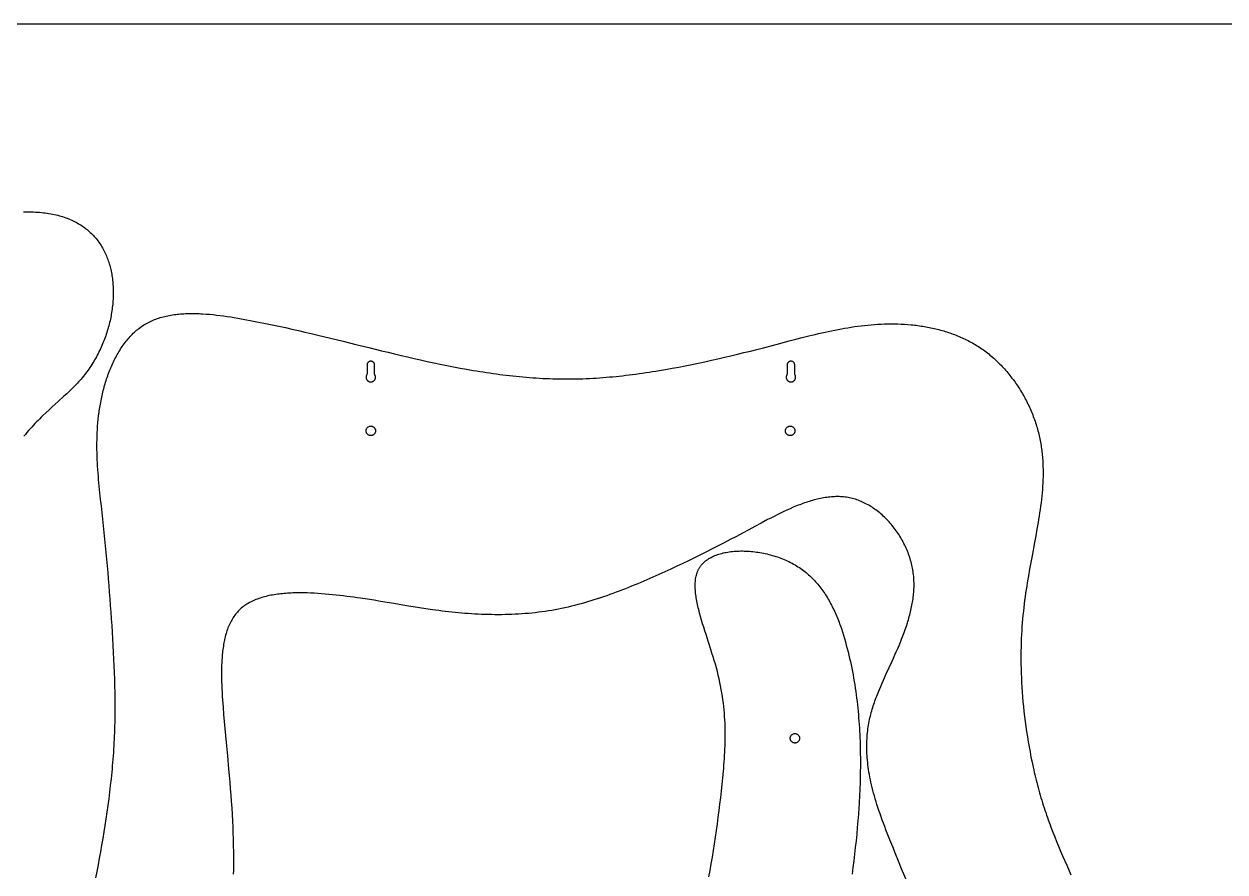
# Model space of a CAD drawing. Header units: millimetres. Extents: x 48852 to 50952, y 4792 to 5692.
# Drawn here: x 49677 to 50315, y 5242 to 5692 of the extents above; entities that cross this region are included whole.
import ezdxf

# ---------------------------------------------------------------- set-up
doc = ezdxf.new("R2010")
doc.units = ezdxf.units.MM
doc.layers.add('ESPEJO_1_ASPIRE', color=18, linetype='Continuous', true_color=0x4c0000)
doc.layers.add('Predeterminada', color=18, linetype='Continuous', true_color=0x000000)

msp = doc.modelspace()

# ---------------------------------------------------------------- linework, layer by layer
at = {"layer": 'ESPEJO_1_ASPIRE'}
for points in [[(49677.03, 5592.75), (49678.14, 5592.76), (49679.23, 5592.76), (49680.32, 5592.74), (49681.4, 5592.71), (49682.47, 5592.67), (49683.53, 5592.62), (49684.58, 5592.56), (49685.62, 5592.48), (49686.64, 5592.38), (49687.65, 5592.28), (49688.65, 5592.16), (49689.63, 5592.02), (49690.6, 5591.87), (49691.56, 5591.71), (49692.5, 5591.53), (49693.43, 5591.34), (49694.34, 5591.13), (49695.24, 5590.92), (49696.12, 5590.68), (49696.99, 5590.43), (49697.85, 5590.17), (49698.69, 5589.9), (49699.51, 5589.61), (49700.33, 5589.31), (49701.12, 5589), (49701.91, 5588.67), (49702.68, 5588.33), (49703.43, 5587.98), (49704.17, 5587.61), (49704.9, 5587.24), (49705.61, 5586.85), (49706.31, 5586.45), (49707, 5586.03), (49707.67, 5585.61), (49708.33, 5585.17), (49708.97, 5584.72), (49709.6, 5584.26), (49710.22, 5583.79), (49710.82, 5583.31), (49711.41, 5582.82), (49711.99, 5582.32), (49712.55, 5581.8), (49713.1, 5581.28), (49713.64, 5580.74), (49714.16, 5580.19), (49714.67, 5579.64), (49715.17, 5579.07), (49715.65, 5578.5), (49716.12, 5577.91), (49716.58, 5577.32), (49717.02, 5576.71), (49717.45, 5576.1), (49717.87, 5575.47), (49718.28, 5574.84), (49718.67, 5574.2), (49719.05, 5573.55), (49719.42, 5572.89), (49719.77, 5572.22), (49720.11, 5571.55), (49720.44, 5570.86), (49720.76, 5570.17), (49721.06, 5569.47), (49721.35, 5568.76), (49721.63, 5568.05), (49721.9, 5567.32), (49722.15, 5566.59), (49722.39, 5565.86), (49722.62, 5565.11), (49722.84, 5564.36), (49723.05, 5563.6), (49723.24, 5562.83), (49723.42, 5562.06), (49723.59, 5561.28), (49723.75, 5560.5), (49723.89, 5559.71), (49724.03, 5558.91), (49724.15, 5558.1), (49724.26, 5557.3), (49724.35, 5556.48), (49724.44, 5555.66), (49724.51, 5554.83), (49724.58, 5554), (49724.63, 5553.17), (49724.67, 5552.33), (49724.7, 5551.48), (49724.71, 5550.64), (49724.72, 5549.78), (49724.71, 5548.93), (49724.69, 5548.07), (49724.66, 5547.21), (49724.61, 5546.34), (49724.56, 5545.47), (49724.49, 5544.6), (49724.42, 5543.73), (49724.33, 5542.85), (49724.23, 5541.97), (49724.11, 5541.09), (49723.99, 5540.21), (49723.85, 5539.33), (49723.7, 5538.45), (49723.54, 5537.56), (49723.37, 5536.68), (49723.19, 5535.79), (49723, 5534.91), (49722.79, 5534.02), (49722.57, 5533.14), (49722.34, 5532.25), (49722.1, 5531.37), (49721.85, 5530.48), (49721.58, 5529.6), (49721.31, 5528.72), (49721.02, 5527.84), (49720.72, 5526.96), (49720.41, 5526.09), (49720.09, 5525.22), (49719.75, 5524.34), (49719.41, 5523.48), (49719.05, 5522.61), (49718.68, 5521.75), (49718.3, 5520.89), (49717.91, 5520.03), (49717.5, 5519.18), (49717.09, 5518.33), (49716.66, 5517.49), (49716.22, 5516.65), (49715.77, 5515.81), (49715.31, 5514.98), (49714.84, 5514.16), (49714.35, 5513.34), (49713.85, 5512.52), (49713.35, 5511.71), (49712.83, 5510.91), (49712.3, 5510.11), (49711.75, 5509.32), (49711.2, 5508.54), (49710.63, 5507.76), (49710.05, 5506.99), (49709.47, 5506.23), (49708.86, 5505.47), (49708.25, 5504.72), (49707.63, 5503.98), (49706.99, 5503.25), (49706.35, 5502.52), (49705.69, 5501.81), (49705.02, 5501.1), (49704.34, 5500.39), (49703.65, 5499.69), (49702.95, 5499), (49702.24, 5498.3), (49701.52, 5497.61), (49700.06, 5496.23), (49698.56, 5494.85), (49695.48, 5492.06), (49693.9, 5490.64), (49692.29, 5489.18), (49690.66, 5487.69), (49689.02, 5486.15), (49687.36, 5484.57), (49686.52, 5483.76), (49685.69, 5482.93), (49684.85, 5482.08), (49684, 5481.22), (49683.16, 5480.34), (49682.31, 5479.44), (49681.46, 5478.53), (49680.61, 5477.59), (49679.76, 5476.63), (49678.91, 5475.65), (49678.06, 5474.65), (49677.21, 5473.62)], [(49715.53, 5239.22), (49716.19, 5242.71), (49716.84, 5246.19), (49717.48, 5249.68), (49718.11, 5253.16), (49718.72, 5256.66), (49719.32, 5260.15), (49719.9, 5263.65), (49720.45, 5267.15), (49720.99, 5270.66), (49721.51, 5274.17), (49722, 5277.68), (49722.47, 5281.2), (49722.91, 5284.71), (49723.33, 5288.23), (49723.72, 5291.76), (49723.9, 5293.52), (49724.08, 5295.28), (49724.24, 5297.04), (49724.4, 5298.81), (49724.56, 5300.57), (49724.7, 5302.34), (49724.83, 5304.1), (49724.96, 5305.87), (49725.08, 5307.63), (49725.19, 5309.4), (49725.29, 5311.17), (49725.38, 5312.93), (49725.46, 5314.7), (49725.53, 5316.47), (49725.6, 5318.24), (49725.65, 5320.01), (49725.69, 5321.78), (49725.73, 5323.54), (49725.76, 5325.31), (49725.77, 5327.08), (49725.78, 5328.85), (49725.79, 5330.62), (49725.77, 5334.16), (49725.72, 5337.7), (49725.65, 5341.25), (49725.55, 5344.79), (49725.42, 5348.33), (49725.28, 5351.87), (49725.12, 5355.41), (49724.94, 5358.96), (49724.74, 5362.5), (49724.54, 5366.04), (49724.32, 5369.58), (49724.09, 5373.12), (49723.85, 5376.66), (49723.61, 5380.2), (49723.35, 5383.74), (49723.09, 5387.28), (49722.82, 5390.81), (49722.54, 5394.35), (49722.26, 5397.88), (49721.96, 5401.41), (49721.65, 5404.94), (49721.34, 5408.47), (49721.01, 5412), (49720.67, 5415.53), (49720.33, 5419.05), (49719.97, 5422.57), (49719.6, 5426.09), (49719.21, 5429.61), (49718.43, 5436.64), (49718.03, 5440.15), (49717.66, 5443.67), (49717.3, 5447.18), (49717.13, 5448.94), (49716.97, 5450.7), (49716.82, 5452.46), (49716.68, 5454.22), (49716.56, 5455.99), (49716.44, 5457.75), (49716.34, 5459.51), (49716.25, 5461.28), (49716.18, 5463.05), (49716.13, 5464.82), (49716.09, 5466.59), (49716.08, 5468.36), (49716.08, 5470.14), (49716.11, 5471.92), (49716.15, 5473.69), (49716.22, 5475.48), (49716.32, 5477.26), (49716.43, 5479.05), (49716.58, 5480.84), (49716.75, 5482.63), (49716.95, 5484.43), (49717.18, 5486.23), (49717.31, 5487.13), (49717.44, 5488.03), (49717.59, 5488.93), (49717.73, 5489.83), (49717.89, 5490.73), (49718.06, 5491.63), (49718.23, 5492.53), (49718.41, 5493.43), (49718.6, 5494.33), (49718.8, 5495.22), (49719, 5496.12), (49719.21, 5497.01), (49719.43, 5497.9), (49719.66, 5498.78), (49719.9, 5499.66), (49720.15, 5500.54), (49720.4, 5501.42), (49720.66, 5502.29), (49720.93, 5503.16), (49721.21, 5504.02), (49721.5, 5504.88), (49721.79, 5505.74), (49722.1, 5506.59), (49722.41, 5507.43), (49722.73, 5508.27), (49723.06, 5509.1), (49723.4, 5509.92), (49723.74, 5510.74), (49724.1, 5511.55), (49724.46, 5512.36), (49724.84, 5513.15), (49725.22, 5513.94), (49725.61, 5514.73), (49726.01, 5515.5), (49726.42, 5516.26), (49726.83, 5517.02), (49727.26, 5517.77), (49727.7, 5518.5), (49728.14, 5519.23), (49728.59, 5519.95), (49729.06, 5520.66), (49729.53, 5521.35), (49730.01, 5522.04), (49730.5, 5522.72), (49731, 5523.38), (49731.51, 5524.03), (49732.03, 5524.67), (49732.56, 5525.3), (49733.1, 5525.92), (49733.64, 5526.52), (49734.2, 5527.11), (49734.77, 5527.69), (49735.34, 5528.26), (49735.93, 5528.81), (49736.52, 5529.34), (49737.13, 5529.87), (49737.74, 5530.37), (49738.37, 5530.87), (49739, 5531.34), (49739.65, 5531.81), (49740.3, 5532.25), (49740.97, 5532.68), (49741.64, 5533.1), (49742.33, 5533.5), (49743.02, 5533.88), (49743.72, 5534.24), (49744.44, 5534.59), (49745.16, 5534.93), (49745.9, 5535.24), (49746.64, 5535.54), (49747.39, 5535.83), (49748.15, 5536.1), (49748.92, 5536.36), (49749.69, 5536.6), (49750.48, 5536.83), (49751.27, 5537.04), (49752.07, 5537.24), (49752.88, 5537.43), (49753.69, 5537.6), (49754.52, 5537.76), (49755.34, 5537.91), (49756.18, 5538.04), (49757.02, 5538.17), (49757.87, 5538.28), (49758.72, 5538.38), (49759.58, 5538.46), (49760.45, 5538.54), (49761.32, 5538.6), (49762.2, 5538.66), (49763.08, 5538.7), (49763.96, 5538.73), (49764.85, 5538.76), (49765.75, 5538.77), (49766.65, 5538.77), (49767.55, 5538.77), (49768.46, 5538.75), (49769.37, 5538.73), (49770.28, 5538.7), (49771.2, 5538.66), (49772.12, 5538.61), (49773.97, 5538.49), (49775.82, 5538.34), (49777.69, 5538.16), (49779.56, 5537.96), (49781.44, 5537.73), (49783.32, 5537.48), (49785.2, 5537.21), (49787.08, 5536.93), (49788.96, 5536.63), (49790.83, 5536.31), (49792.7, 5535.99), (49794.56, 5535.65), (49798.26, 5534.96), (49801.91, 5534.26), (49805.52, 5533.53), (49809.09, 5532.8), (49812.63, 5532.05), (49816.13, 5531.29), (49819.6, 5530.52), (49823.05, 5529.74), (49826.47, 5528.95), (49829.88, 5528.15), (49833.27, 5527.35), (49840.03, 5525.71), (49846.77, 5524.06), (49853.53, 5522.39), (49860.33, 5520.7), (49867.17, 5519.03), (49870.6, 5518.19), (49874.04, 5517.37), (49877.49, 5516.55), (49880.95, 5515.74), (49884.41, 5514.94), (49887.89, 5514.16), (49891.36, 5513.39), (49894.84, 5512.64), (49898.33, 5511.91), (49901.82, 5511.2), (49905.32, 5510.51), (49908.82, 5509.85), (49912.32, 5509.21), (49915.83, 5508.61), (49917.58, 5508.31), (49919.34, 5508.03), (49921.09, 5507.75), (49922.85, 5507.48), (49924.6, 5507.22), (49926.36, 5506.97), (49928.12, 5506.72), (49929.88, 5506.49), (49931.63, 5506.26), (49933.39, 5506.05), (49935.15, 5505.84), (49936.91, 5505.65), (49938.67, 5505.46), (49940.44, 5505.28), (49942.2, 5505.12), (49943.96, 5504.96), (49945.72, 5504.82), (49947.49, 5504.69), (49949.25, 5504.57), (49951.01, 5504.46), (49952.78, 5504.36), (49954.54, 5504.27), (49956.31, 5504.2), (49958.07, 5504.14), (49959.84, 5504.09), (49961.6, 5504.06), (49963.37, 5504.04), (49965.14, 5504.03), (49966.9, 5504.03), (49968.67, 5504.05), (49970.44, 5504.08), (49972.2, 5504.13), (49973.97, 5504.19), (49975.74, 5504.26), (49977.51, 5504.34), (49979.27, 5504.43), (49981.04, 5504.54), (49982.81, 5504.66), (49984.57, 5504.78), (49986.34, 5504.92), (49988.1, 5505.08), (49989.87, 5505.24), (49991.63, 5505.41), (49993.39, 5505.59), (49995.16, 5505.78), (49996.92, 5505.99), (49998.68, 5506.2), (50000.44, 5506.42), (50002.2, 5506.65), (50003.96, 5506.89), (50005.71, 5507.13), (50007.47, 5507.39), (50009.23, 5507.65), (50010.98, 5507.93), (50012.73, 5508.21), (50014.48, 5508.49), (50017.98, 5509.09), (50021.47, 5509.71), (50024.95, 5510.36), (50028.43, 5511.03), (50031.91, 5511.73), (50035.37, 5512.45), (50038.83, 5513.19), (50042.29, 5513.95), (50045.75, 5514.73), (50049.2, 5515.52), (50052.64, 5516.33), (50056.09, 5517.16), (50059.53, 5518), (50062.97, 5518.86), (50066.41, 5519.73), (50069.85, 5520.6), (50073.29, 5521.49), (50076.72, 5522.39), (50083.6, 5524.2), (50087.05, 5525.09), (50090.49, 5525.98), (50093.94, 5526.85), (50095.67, 5527.27), (50097.39, 5527.69), (50099.12, 5528.09), (50100.85, 5528.49), (50102.58, 5528.88), (50104.31, 5529.26), (50106.05, 5529.63), (50107.78, 5529.98), (50109.52, 5530.32), (50111.26, 5530.65), (50113, 5530.96), (50114.75, 5531.26), (50116.5, 5531.54), (50118.24, 5531.8), (50119.99, 5532.04), (50121.75, 5532.26), (50123.5, 5532.47), (50125.26, 5532.65), (50127.02, 5532.81), (50128.79, 5532.95), (50130.56, 5533.07), (50132.33, 5533.16), (50134.1, 5533.23), (50135.88, 5533.27), (50137.65, 5533.28), (50139.43, 5533.27), (50141.21, 5533.23), (50142.99, 5533.16), (50144.76, 5533.07), (50146.53, 5532.94), (50148.3, 5532.79), (50149.18, 5532.7), (50150.06, 5532.6), (50150.94, 5532.5), (50151.82, 5532.39), (50152.7, 5532.27), (50153.57, 5532.14), (50154.45, 5532.01), (50155.32, 5531.87), (50156.19, 5531.72), (50157.05, 5531.56), (50157.92, 5531.39), (50158.78, 5531.22), (50159.64, 5531.03), (50160.5, 5530.84), (50161.36, 5530.64), (50162.21, 5530.44), (50163.06, 5530.22), (50163.9, 5529.99), (50164.75, 5529.76), (50165.59, 5529.52), (50166.43, 5529.26), (50167.26, 5529), (50168.09, 5528.73), (50168.92, 5528.46), (50169.74, 5528.17), (50170.56, 5527.87), (50171.37, 5527.56), (50172.19, 5527.25), (50172.99, 5526.92), (50173.8, 5526.59), (50174.59, 5526.25), (50175.39, 5525.89), (50176.18, 5525.53), (50176.96, 5525.16), (50177.74, 5524.78), (50178.52, 5524.38), (50179.29, 5523.98), (50180.05, 5523.57), (50180.81, 5523.15), (50181.57, 5522.72), (50182.32, 5522.27), (50183.06, 5521.82), (50183.8, 5521.36), (50184.53, 5520.89), (50185.26, 5520.4), (50185.98, 5519.91), (50186.69, 5519.41), (50187.4, 5518.89), (50188.11, 5518.37), (50188.8, 5517.83), (50189.49, 5517.29), (50190.17, 5516.73), (50190.85, 5516.17), (50191.52, 5515.59), (50192.19, 5515.01), (50192.84, 5514.42), (50193.49, 5513.81), (50194.14, 5513.2), (50194.77, 5512.59), (50195.4, 5511.96), (50196.03, 5511.32), (50196.64, 5510.68), (50197.25, 5510.03), (50197.85, 5509.37), (50198.44, 5508.7), (50199.03, 5508.02), (50199.61, 5507.34), (50200.18, 5506.65), (50200.74, 5505.95), (50201.3, 5505.25), (50201.85, 5504.53), (50202.39, 5503.82), (50202.92, 5503.09), (50203.45, 5502.36), (50203.96, 5501.62), (50204.47, 5500.88), (50204.97, 5500.13), (50205.47, 5499.38), (50205.95, 5498.61), (50206.43, 5497.85), (50206.89, 5497.08), (50207.35, 5496.3), (50207.8, 5495.52), (50208.25, 5494.73), (50208.68, 5493.94), (50209.1, 5493.15), (50209.52, 5492.35), (50209.92, 5491.54), (50210.32, 5490.73), (50210.71, 5489.92), (50211.09, 5489.1), (50211.46, 5488.28), (50211.82, 5487.46), (50212.17, 5486.63), (50212.52, 5485.8), (50212.85, 5484.97), (50213.17, 5484.14), (50213.49, 5483.3), (50213.79, 5482.46), (50214.08, 5481.61), (50214.37, 5480.77), (50214.64, 5479.92), (50214.91, 5479.07), (50215.16, 5478.22), (50215.41, 5477.37), (50215.64, 5476.51), (50215.86, 5475.66), (50216.08, 5474.8), (50216.28, 5473.94), (50216.47, 5473.08), (50216.66, 5472.23), (50216.83, 5471.37), (50216.99, 5470.51), (50217.14, 5469.64), (50217.29, 5468.78), (50217.42, 5467.92), (50217.54, 5467.06), (50217.65, 5466.19), (50217.76, 5465.33), (50217.85, 5464.46), (50217.94, 5463.6), (50218.02, 5462.73), (50218.08, 5461.87), (50218.15, 5461), (50218.2, 5460.13), (50218.24, 5459.26), (50218.28, 5458.39), (50218.3, 5457.52), (50218.34, 5455.79), (50218.34, 5454.04), (50218.31, 5452.3), (50218.26, 5450.56), (50218.18, 5448.81), (50218.08, 5447.06), (50217.96, 5445.32), (50217.81, 5443.57), (50217.64, 5441.82), (50217.45, 5440.06), (50217.25, 5438.31), (50217.02, 5436.56), (50216.78, 5434.81), (50216.53, 5433.05), (50216.26, 5431.3), (50215.98, 5429.54), (50215.69, 5427.79), (50215.4, 5426.03), (50215.09, 5424.28), (50214.45, 5420.77), (50213.8, 5417.26), (50212.48, 5410.24), (50211.82, 5406.71), (50211.17, 5403.15), (50210.54, 5399.56), (50210.23, 5397.75), (50209.93, 5395.92), (50209.64, 5394.08), (50209.36, 5392.23), (50209.08, 5390.36), (50208.82, 5388.48), (50208.56, 5386.57), (50208.32, 5384.65), (50208.09, 5382.71), (50207.87, 5380.74), (50207.67, 5378.75), (50207.48, 5376.74), (50207.31, 5374.7), (50207.15, 5372.64), (50207.01, 5370.55), (50206.89, 5368.43), (50206.79, 5366.28), (50206.7, 5364.1), (50206.64, 5361.89), (50206.6, 5359.64), (50206.58, 5357.36), (50206.58, 5355.04), (50206.61, 5352.69), (50206.65, 5350.3), (50206.73, 5347.88), (50206.83, 5345.43), (50206.95, 5342.95), (50207.09, 5340.44), (50207.27, 5337.9), (50207.46, 5335.34), (50207.69, 5332.76), (50207.94, 5330.15), (50208.21, 5327.53), (50208.52, 5324.89), (50208.85, 5322.24), (50209.2, 5319.57), (50209.59, 5316.89), (50210, 5314.2), (50210.44, 5311.5), (50210.91, 5308.8), (50211.41, 5306.09), (50211.93, 5303.38), (50212.49, 5300.67), (50213.08, 5297.96), (50213.38, 5296.6), (50213.69, 5295.25), (50214.01, 5293.9), (50214.34, 5292.55), (50214.67, 5291.2), (50215.01, 5289.85), (50215.36, 5288.5), (50215.72, 5287.16), (50216.09, 5285.82), (50216.46, 5284.48), (50216.84, 5283.15), (50217.23, 5281.81), (50217.62, 5280.49), (50218.03, 5279.16), (50218.44, 5277.84), (50218.86, 5276.52), (50219.29, 5275.21), (50219.73, 5273.9), (50220.17, 5272.6), (50220.63, 5271.3), (50221.09, 5270), (50221.56, 5268.71), (50222.03, 5267.43), (50222.52, 5266.15), (50223.5, 5263.6), (50224.51, 5261.07), (50225.54, 5258.54), (50226.59, 5256.03), (50227.65, 5253.52), (50228.72, 5251.01), (50230.89, 5246), (50233.06, 5240.97)], [(50146.64, 5235.9), (50143.27, 5244.09), (50141.64, 5248.06), (50140.05, 5251.94), (50138.51, 5255.72), (50137.03, 5259.42), (50135.61, 5263.03), (50134.93, 5264.8), (50134.26, 5266.55), (50133.61, 5268.27), (50132.99, 5269.97), (50132.38, 5271.65), (50131.8, 5273.31), (50131.24, 5274.94), (50130.7, 5276.55), (50130.18, 5278.13), (50129.69, 5279.69), (50129.23, 5281.23), (50128.79, 5282.75), (50128.38, 5284.24), (50127.99, 5285.71), (50127.63, 5287.16), (50127.29, 5288.58), (50126.97, 5289.99), (50126.68, 5291.37), (50126.41, 5292.73), (50126.16, 5294.08), (50125.93, 5295.4), (50125.72, 5296.71), (50125.54, 5297.99), (50125.38, 5299.26), (50125.23, 5300.51), (50125.11, 5301.74), (50125.01, 5302.95), (50124.92, 5304.15), (50124.86, 5305.33), (50124.81, 5306.49), (50124.78, 5307.64), (50124.77, 5308.77), (50124.78, 5309.89), (50124.8, 5310.99), (50124.84, 5312.08), (50124.9, 5313.16), (50124.97, 5314.22), (50125.05, 5315.27), (50125.16, 5316.3), (50125.27, 5317.33), (50125.4, 5318.34), (50125.55, 5319.34), (50125.71, 5320.32), (50125.88, 5321.3), (50126.06, 5322.27), (50126.25, 5323.23), (50126.46, 5324.17), (50126.68, 5325.11), (50126.91, 5326.04), (50127.15, 5326.96), (50127.4, 5327.87), (50127.66, 5328.78), (50127.93, 5329.67), (50128.21, 5330.56), (50128.5, 5331.45), (50128.8, 5332.33), (50129.1, 5333.2), (50129.41, 5334.06), (50129.73, 5334.93), (50130.06, 5335.78), (50130.73, 5337.48), (50131.43, 5339.17), (50132.14, 5340.84), (50132.87, 5342.51), (50133.61, 5344.18), (50135.13, 5347.5), (50136.66, 5350.84), (50138.19, 5354.19), (50138.94, 5355.87), (50139.69, 5357.56), (50140.44, 5359.25), (50141.17, 5360.94), (50141.88, 5362.64), (50142.58, 5364.33), (50143.26, 5366.03), (50143.92, 5367.73), (50144.56, 5369.44), (50145.17, 5371.14), (50145.76, 5372.85), (50146.31, 5374.55), (50146.58, 5375.41), (50146.84, 5376.26), (50147.09, 5377.12), (50147.33, 5377.97), (50147.56, 5378.83), (50147.78, 5379.68), (50147.99, 5380.54), (50148.2, 5381.39), (50148.39, 5382.25), (50148.57, 5383.1), (50148.74, 5383.96), (50148.9, 5384.81), (50149.05, 5385.67), (50149.19, 5386.52), (50149.31, 5387.38), (50149.42, 5388.23), (50149.52, 5389.08), (50149.61, 5389.94), (50149.69, 5390.79), (50149.75, 5391.64), (50149.8, 5392.5), (50149.83, 5393.35), (50149.85, 5394.2), (50149.86, 5395.05), (50149.85, 5395.91), (50149.82, 5396.76), (50149.78, 5397.61), (50149.73, 5398.46), (50149.66, 5399.31), (50149.57, 5400.16), (50149.47, 5401), (50149.35, 5401.85), (50149.21, 5402.7), (50149.06, 5403.55), (50148.89, 5404.39), (50148.7, 5405.23), (50148.5, 5406.08), (50148.28, 5406.91), (50148.05, 5407.75), (50147.8, 5408.58), (50147.53, 5409.42), (50147.25, 5410.24), (50146.96, 5411.07), (50146.65, 5411.88), (50146.33, 5412.7), (50145.99, 5413.51), (50145.64, 5414.31), (50145.27, 5415.11), (50144.89, 5415.91), (50144.5, 5416.69), (50144.09, 5417.48), (50143.67, 5418.25), (50143.24, 5419.02), (50142.8, 5419.78), (50142.34, 5420.53), (50141.87, 5421.28), (50141.39, 5422.01), (50140.9, 5422.74), (50140.4, 5423.46), (50139.88, 5424.17), (50139.36, 5424.87), (50138.82, 5425.56), (50138.27, 5426.24), (50137.71, 5426.91), (50137.15, 5427.57), (50136.57, 5428.22), (50135.98, 5428.86), (50135.38, 5429.48), (50134.78, 5430.1), (50134.16, 5430.7), (50133.53, 5431.29), (50132.9, 5431.86), (50132.26, 5432.42), (50131.61, 5432.97), (50130.95, 5433.51), (50130.28, 5434.03), (50129.61, 5434.53), (50128.92, 5435.02), (50128.23, 5435.5), (50127.54, 5435.96), (50126.83, 5436.41), (50126.12, 5436.83), (50125.41, 5437.25), (50124.68, 5437.64), (50123.95, 5438.02), (50123.22, 5438.38), (50122.48, 5438.72), (50121.73, 5439.05), (50120.98, 5439.35), (50120.22, 5439.64), (50119.46, 5439.91), (50118.7, 5440.16), (50117.93, 5440.39), (50117.15, 5440.6), (50116.37, 5440.79), (50115.59, 5440.96), (50114.8, 5441.11), (50114.02, 5441.24), (50113.22, 5441.34), (50112.43, 5441.43), (50111.63, 5441.5), (50110.83, 5441.55), (50110.02, 5441.58), (50109.21, 5441.59), (50108.4, 5441.59), (50107.59, 5441.56), (50106.77, 5441.52), (50105.95, 5441.47), (50105.13, 5441.39), (50104.31, 5441.3), (50103.48, 5441.19), (50102.65, 5441.07), (50101.82, 5440.94), (50100.99, 5440.78), (50100.15, 5440.62), (50099.32, 5440.44), (50098.48, 5440.24), (50097.64, 5440.04), (50096.8, 5439.82), (50095.96, 5439.58), (50095.11, 5439.34), (50094.27, 5439.08), (50093.42, 5438.81), (50092.57, 5438.53), (50091.72, 5438.24), (50090.87, 5437.94), (50090.02, 5437.63), (50089.17, 5437.31), (50088.32, 5436.98), (50087.47, 5436.64), (50085.76, 5435.93), (50084.05, 5435.19), (50082.34, 5434.43), (50080.64, 5433.63), (50078.93, 5432.82), (50077.22, 5431.98), (50075.52, 5431.12), (50073.82, 5430.25), (50072.12, 5429.37), (50068.75, 5427.58), (50065.39, 5425.78), (50062.07, 5423.99), (50058.78, 5422.22), (50055.52, 5420.49), (50052.29, 5418.78), (50049.09, 5417.11), (50045.9, 5415.46), (50042.74, 5413.84), (50039.59, 5412.24), (50036.44, 5410.67), (50033.31, 5409.12), (50030.18, 5407.6), (50027.05, 5406.09), (50023.91, 5404.61), (50020.77, 5403.14), (50017.61, 5401.69), (50014.44, 5400.26), (50011.26, 5398.85), (50008.05, 5397.45), (50004.82, 5396.07), (50003.19, 5395.38), (50001.56, 5394.71), (49999.93, 5394.04), (49998.29, 5393.38), (49996.65, 5392.73), (49995, 5392.09), (49993.34, 5391.45), (49991.68, 5390.83), (49990.02, 5390.21), (49988.35, 5389.61), (49986.68, 5389.02), (49985, 5388.44), (49983.31, 5387.87), (49981.63, 5387.32), (49979.93, 5386.78), (49978.23, 5386.25), (49976.53, 5385.74), (49974.83, 5385.24), (49973.11, 5384.76), (49971.4, 5384.3), (49969.68, 5383.85), (49967.95, 5383.42), (49966.22, 5383.01), (49964.49, 5382.62), (49962.75, 5382.25), (49961.01, 5381.89), (49959.26, 5381.56), (49957.51, 5381.25), (49955.76, 5380.96), (49954, 5380.69), (49952.24, 5380.44), (49950.47, 5380.21), (49948.71, 5380), (49946.94, 5379.81), (49945.16, 5379.64), (49943.39, 5379.49), (49941.61, 5379.36), (49939.84, 5379.25), (49938.06, 5379.15), (49936.28, 5379.08), (49934.5, 5379.01), (49932.72, 5378.97), (49930.94, 5378.94), (49929.16, 5378.93), (49927.38, 5378.94), (49925.6, 5378.96), (49923.83, 5378.99), (49922.05, 5379.04), (49920.28, 5379.11), (49918.51, 5379.19), (49916.75, 5379.28), (49914.98, 5379.39), (49913.22, 5379.51), (49911.46, 5379.64), (49909.71, 5379.78), (49907.96, 5379.94), (49906.21, 5380.11), (49904.47, 5380.29), (49902.74, 5380.48), (49901.01, 5380.68), (49899.28, 5380.89), (49897.56, 5381.11), (49895.85, 5381.34), (49894.14, 5381.58), (49890.72, 5382.08), (49887.31, 5382.6), (49883.9, 5383.15), (49880.49, 5383.71), (49873.63, 5384.86), (49870.18, 5385.44), (49866.69, 5386.02), (49863.18, 5386.59), (49859.63, 5387.15), (49856.03, 5387.68), (49854.22, 5387.94), (49852.39, 5388.2), (49850.55, 5388.44), (49848.7, 5388.68), (49846.83, 5388.91), (49844.95, 5389.14), (49843.05, 5389.35), (49841.14, 5389.55), (49839.22, 5389.74), (49837.29, 5389.91), (49835.35, 5390.06), (49833.41, 5390.2), (49831.47, 5390.31), (49829.54, 5390.4), (49827.61, 5390.47), (49825.69, 5390.51), (49823.78, 5390.53), (49822.83, 5390.52), (49821.89, 5390.51), (49820.95, 5390.49), (49820.01, 5390.46), (49819.08, 5390.42), (49818.15, 5390.37), (49817.23, 5390.32), (49816.32, 5390.25), (49815.41, 5390.18), (49814.5, 5390.09), (49813.61, 5390), (49812.72, 5389.9), (49811.84, 5389.78), (49810.97, 5389.66), (49810.1, 5389.52), (49809.24, 5389.37), (49808.4, 5389.22), (49807.56, 5389.05), (49806.73, 5388.86), (49805.91, 5388.67), (49805.1, 5388.46), (49804.31, 5388.25), (49803.52, 5388.01), (49802.74, 5387.77), (49801.98, 5387.51), (49801.23, 5387.24), (49800.49, 5386.95), (49799.76, 5386.66), (49799.05, 5386.34), (49798.35, 5386.02), (49797.66, 5385.67), (49796.99, 5385.32), (49796.33, 5384.94), (49795.69, 5384.56), (49795.06, 5384.15), (49794.44, 5383.73), (49793.84, 5383.3), (49793.26, 5382.85), (49792.7, 5382.38), (49792.15, 5381.89), (49791.62, 5381.39), (49791.1, 5380.87), (49790.61, 5380.34), (49790.13, 5379.78), (49789.67, 5379.21), (49789.22, 5378.63), (49788.79, 5378.02), (49788.38, 5377.4), (49787.98, 5376.77), (49787.6, 5376.12), (49787.24, 5375.45), (49786.89, 5374.78), (49786.56, 5374.08), (49786.24, 5373.38), (49785.93, 5372.66), (49785.64, 5371.92), (49785.37, 5371.18), (49785.1, 5370.42), (49784.85, 5369.65), (49784.62, 5368.87), (49784.39, 5368.07), (49784.18, 5367.27), (49783.99, 5366.45), (49783.8, 5365.63), (49783.62, 5364.79), (49783.46, 5363.94), (49783.31, 5363.09), (49783.17, 5362.22), (49783.04, 5361.35), (49782.92, 5360.47), (49782.81, 5359.58), (49782.71, 5358.68), (49782.62, 5357.78), (49782.54, 5356.87), (49782.47, 5355.95), (49782.41, 5355.02), (49782.36, 5354.09), (49782.31, 5353.16), (49782.27, 5352.21), (49782.24, 5351.27), (49782.21, 5349.36), (49782.2, 5347.44), (49782.22, 5345.5), (49782.26, 5343.55), (49782.32, 5341.6), (49782.4, 5339.64), (49782.5, 5337.67), (49782.61, 5335.71), (49782.74, 5333.75), (49782.88, 5331.8), (49783.02, 5329.85), (49783.33, 5326), (49783.65, 5322.2), (49783.98, 5318.46), (49784.64, 5311.15), (49785.3, 5304.01), (49785.94, 5297.01), (49786.25, 5293.55), (49786.55, 5290.1), (49786.83, 5286.67), (49787.1, 5283.24), (49787.36, 5279.81), (49787.59, 5276.38), (49787.8, 5272.94), (49787.99, 5269.49), (49788.15, 5266.02), (49788.29, 5262.53), (49788.34, 5260.78), (49788.39, 5259.02), (49788.44, 5257.26), (49788.47, 5255.5), (49788.5, 5253.74), (49788.51, 5251.97), (49788.52, 5250.2), (49788.53, 5248.43), (49788.52, 5246.65), (49788.5, 5244.88), (49788.48, 5243.1), (49788.45, 5241.32)], [(50040.92, 5239.74), (50041.56, 5243.26), (50042.17, 5246.78), (50042.77, 5250.31), (50043.35, 5253.83), (50043.91, 5257.36), (50044.45, 5260.89), (50044.97, 5264.41), (50045.47, 5267.94), (50045.94, 5271.45), (50046.4, 5274.96), (50046.83, 5278.46), (50047.24, 5281.94), (50047.63, 5285.42), (50048, 5288.88), (50048.34, 5292.32), (50048.65, 5295.75), (50048.8, 5297.46), (50048.93, 5299.17), (50049.06, 5300.87), (50049.18, 5302.58), (50049.28, 5304.28), (50049.37, 5305.98), (50049.45, 5307.69), (50049.52, 5309.4), (50049.57, 5311.11), (50049.6, 5312.82), (50049.62, 5314.53), (50049.61, 5316.25), (50049.59, 5317.98), (50049.55, 5319.71), (50049.49, 5321.45), (50049.41, 5323.19), (50049.3, 5324.94), (50049.17, 5326.7), (50049.02, 5328.47), (50048.84, 5330.25), (50048.63, 5332.04), (50048.4, 5333.84), (50048.14, 5335.66), (50047.85, 5337.48), (50047.53, 5339.32), (50047.17, 5341.17), (50046.79, 5343.04), (50046.38, 5344.92), (50045.93, 5346.82), (50045.44, 5348.73), (50044.92, 5350.66), (50044.37, 5352.6), (50043.8, 5354.56), (50043.2, 5356.53), (50042.58, 5358.5), (50041.95, 5360.47), (50040.68, 5364.42), (50039.41, 5368.35), (50038.78, 5370.31), (50038.17, 5372.25), (50037.58, 5374.17), (50037.02, 5376.07), (50036.48, 5377.96), (50035.98, 5379.82), (50035.74, 5380.74), (50035.51, 5381.65), (50035.29, 5382.56), (50035.09, 5383.46), (50034.89, 5384.35), (50034.71, 5385.23), (50034.54, 5386.11), (50034.38, 5386.97), (50034.24, 5387.83), (50034.11, 5388.67), (50034, 5389.51), (50033.9, 5390.33), (50033.82, 5391.15), (50033.75, 5391.95), (50033.71, 5392.75), (50033.68, 5393.53), (50033.67, 5394.29), (50033.67, 5395.05), (50033.7, 5395.79), (50033.75, 5396.52), (50033.82, 5397.24), (50033.91, 5397.95), (50034.02, 5398.63), (50034.16, 5399.31), (50034.31, 5399.97), (50034.49, 5400.61), (50034.7, 5401.24), (50034.93, 5401.86), (50035.06, 5402.16), (50035.19, 5402.45), (50035.32, 5402.75), (50035.47, 5403.04), (50035.62, 5403.32), (50035.78, 5403.6), (50035.94, 5403.88), (50036.11, 5404.15), (50036.29, 5404.41), (50036.47, 5404.68), (50036.67, 5404.93), (50036.86, 5405.19), (50037.07, 5405.44), (50037.28, 5405.68), (50037.5, 5405.92), (50037.72, 5406.16), (50038.19, 5406.62), (50038.68, 5407.06), (50039.19, 5407.49), (50039.73, 5407.9), (50040.29, 5408.29), (50040.87, 5408.67), (50041.48, 5409.02), (50042.1, 5409.36), (50042.74, 5409.69), (50043.41, 5410), (50044.09, 5410.29), (50044.79, 5410.56), (50045.5, 5410.82), (50046.24, 5411.06), (50046.99, 5411.28), (50047.75, 5411.49), (50048.53, 5411.69), (50049.32, 5411.86), (50050.13, 5412.02), (50050.95, 5412.16), (50051.78, 5412.29), (50052.62, 5412.4), (50053.47, 5412.5), (50054.34, 5412.58), (50055.21, 5412.64), (50056.09, 5412.69), (50056.98, 5412.72), (50057.88, 5412.74), (50058.78, 5412.74), (50059.69, 5412.73), (50060.61, 5412.7), (50061.53, 5412.65), (50062.45, 5412.59), (50063.38, 5412.51), (50064.31, 5412.42), (50065.25, 5412.32), (50066.18, 5412.19), (50067.12, 5412.06), (50068.06, 5411.91), (50068.99, 5411.74), (50069.93, 5411.56), (50070.86, 5411.36), (50071.8, 5411.15), (50072.72, 5410.93), (50073.65, 5410.69), (50074.57, 5410.43), (50075.49, 5410.16), (50076.4, 5409.88), (50077.3, 5409.58), (50078.2, 5409.27), (50079.09, 5408.94), (50079.97, 5408.6), (50080.85, 5408.24), (50081.71, 5407.87), (50082.57, 5407.49), (50083.41, 5407.09), (50084.24, 5406.68), (50085.06, 5406.26), (50085.87, 5405.82), (50086.67, 5405.36), (50087.45, 5404.9), (50088.21, 5404.42), (50088.97, 5403.92), (50089.71, 5403.42), (50090.43, 5402.9), (50091.15, 5402.37), (50091.85, 5401.82), (50092.54, 5401.27), (50093.21, 5400.7), (50093.87, 5400.12), (50094.52, 5399.53), (50095.16, 5398.93), (50095.79, 5398.31), (50096.4, 5397.69), (50097, 5397.05), (50097.59, 5396.41), (50098.17, 5395.75), (50098.74, 5395.09), (50099.3, 5394.41), (50099.84, 5393.73), (50100.37, 5393.03), (50100.9, 5392.33), (50101.41, 5391.62), (50101.91, 5390.9), (50102.41, 5390.17), (50102.89, 5389.43), (50103.36, 5388.69), (50103.82, 5387.93), (50104.28, 5387.17), (50104.72, 5386.41), (50105.15, 5385.63), (50105.58, 5384.85), (50106, 5384.06), (50106.4, 5383.27), (50106.8, 5382.47), (50107.19, 5381.66), (50107.57, 5380.85), (50107.94, 5380.03), (50108.31, 5379.21), (50108.67, 5378.38), (50109.02, 5377.54), (50109.36, 5376.71), (50109.69, 5375.86), (50110.02, 5375.02), (50110.34, 5374.17), (50110.65, 5373.31), (50111.25, 5371.59), (50111.83, 5369.86), (50112.38, 5368.12), (50112.91, 5366.37), (50113.42, 5364.61), (50113.9, 5362.85), (50114.37, 5361.08), (50114.81, 5359.31), (50115.24, 5357.54), (50115.65, 5355.77), (50116.04, 5354.01), (50116.42, 5352.24), (50116.78, 5350.48), (50117.13, 5348.72), (50117.46, 5346.96), (50117.77, 5345.2), (50118.07, 5343.44), (50118.36, 5341.68), (50118.63, 5339.93), (50118.88, 5338.17), (50119.13, 5336.42), (50119.35, 5334.66), (50119.57, 5332.91), (50119.77, 5331.15), (50119.96, 5329.4), (50120.13, 5327.65), (50120.29, 5325.89), (50120.44, 5324.14), (50120.58, 5322.39), (50120.71, 5320.64), (50120.82, 5318.88), (50120.92, 5317.13), (50121.01, 5315.38), (50121.09, 5313.62), (50121.16, 5311.87), (50121.22, 5310.11), (50121.27, 5308.36), (50121.3, 5306.6), (50121.33, 5304.84), (50121.35, 5303.09), (50121.36, 5301.33), (50121.35, 5299.57), (50121.34, 5297.8), (50121.32, 5296.04), (50121.29, 5294.28), (50121.26, 5292.51), (50121.21, 5290.75), (50121.16, 5288.98), (50121.09, 5287.21), (50121.02, 5285.45), (50120.94, 5283.68), (50120.85, 5281.91), (50120.76, 5280.14), (50120.66, 5278.37), (50120.55, 5276.61), (50120.3, 5273.07), (50120.03, 5269.53), (50119.73, 5265.99), (50119.4, 5262.45), (50119.05, 5258.92), (50118.67, 5255.38), (50118.27, 5251.85), (50117.85, 5248.32), (50117.41, 5244.8), (50116.94, 5241.28)]]:
    msp.add_lwpolyline(points, dxfattribs=at)
for points in [[(49863.45, 5506.77), (49863.45, 5511.46), (49863.44, 5511.66), (49863.41, 5511.85), (49863.36, 5512.04), (49863.3, 5512.23), (49863.21, 5512.41), (49863.11, 5512.58), (49862.99, 5512.73), (49862.86, 5512.88), (49862.72, 5513.01), (49862.56, 5513.12), (49862.39, 5513.22), (49862.21, 5513.31), (49862.03, 5513.38), (49861.84, 5513.43), (49861.64, 5513.45), (49861.45, 5513.46), (49861.26, 5513.45), (49861.06, 5513.43), (49860.87, 5513.38), (49860.68, 5513.31), (49860.5, 5513.22), (49860.33, 5513.12), (49860.18, 5513.01), (49860.03, 5512.88), (49859.9, 5512.73), (49859.79, 5512.58), (49859.69, 5512.41), (49859.6, 5512.23), (49859.53, 5512.04), (49859.49, 5511.85), (49859.46, 5511.66), (49859.45, 5511.46), (49859.45, 5506.77), (49859.31, 5506.25), (49859.22, 5506.11), (49859.15, 5505.97), (49859.09, 5505.82), (49859.04, 5505.66), (49859.01, 5505.5), (49858.98, 5505.33), (49858.96, 5505.16), (49858.95, 5505), (49858.95, 5504.83), (49858.97, 5504.66), (49858.99, 5504.49), (49859.03, 5504.33), (49859.07, 5504.17), (49859.13, 5504.02), (49859.2, 5503.87), (49859.27, 5503.73), (49859.35, 5503.59), (49859.44, 5503.46), (49859.55, 5503.33), (49859.66, 5503.21), (49859.78, 5503.1), (49859.91, 5502.99), (49860.05, 5502.9), (49860.19, 5502.81), (49860.34, 5502.73), (49860.49, 5502.66), (49860.65, 5502.59), (49860.81, 5502.54), (49860.97, 5502.51), (49861.13, 5502.48), (49861.29, 5502.46), (49861.45, 5502.46), (49861.61, 5502.46), (49861.77, 5502.48), (49861.93, 5502.51), (49862.09, 5502.54), (49862.25, 5502.59), (49862.41, 5502.66), (49862.56, 5502.73), (49862.71, 5502.81), (49862.85, 5502.9), (49862.99, 5502.99), (49863.12, 5503.1), (49863.24, 5503.21), (49863.35, 5503.33), (49863.45, 5503.46), (49863.54, 5503.59), (49863.62, 5503.73), (49863.7, 5503.87), (49863.77, 5504.02), (49863.82, 5504.17), (49863.87, 5504.33), (49863.91, 5504.49), (49863.93, 5504.66), (49863.94, 5504.83), (49863.95, 5505), (49863.94, 5505.16), (49863.92, 5505.33), (49863.89, 5505.5), (49863.85, 5505.66), (49863.8, 5505.82), (49863.74, 5505.97), (49863.67, 5506.11), (49863.59, 5506.25)], [(50082.49, 5506.77), (50082.35, 5506.25), (50082.27, 5506.11), (50082.2, 5505.97), (50082.14, 5505.82), (50082.09, 5505.66), (50082.05, 5505.5), (50082.02, 5505.33), (50082, 5505.16), (50082, 5505), (50082, 5504.83), (50082.01, 5504.66), (50082.04, 5504.49), (50082.07, 5504.33), (50082.12, 5504.17), (50082.17, 5504.02), (50082.24, 5503.87), (50082.32, 5503.73), (50082.4, 5503.59), (50082.49, 5503.46), (50082.59, 5503.33), (50082.71, 5503.21), (50082.83, 5503.1), (50082.96, 5502.99), (50083.09, 5502.9), (50083.24, 5502.81), (50083.38, 5502.73), (50083.54, 5502.66), (50083.69, 5502.59), (50083.85, 5502.54), (50084.01, 5502.51), (50084.17, 5502.48), (50084.33, 5502.46), (50084.49, 5502.46), (50084.65, 5502.46), (50084.81, 5502.48), (50084.98, 5502.51), (50085.14, 5502.54), (50085.3, 5502.59), (50085.45, 5502.66), (50085.6, 5502.73), (50085.75, 5502.81), (50085.9, 5502.9), (50086.03, 5502.99), (50086.16, 5503.1), (50086.28, 5503.21), (50086.4, 5503.33), (50086.5, 5503.46), (50086.59, 5503.59), (50086.67, 5503.73), (50086.75, 5503.87), (50086.81, 5504.02), (50086.87, 5504.17), (50086.92, 5504.33), (50086.95, 5504.49), (50086.97, 5504.66), (50086.99, 5504.83), (50086.99, 5505), (50086.98, 5505.16), (50086.97, 5505.33), (50086.94, 5505.5), (50086.9, 5505.66), (50086.85, 5505.82), (50086.79, 5505.97), (50086.72, 5506.11), (50086.64, 5506.25), (50086.49, 5506.77), (50086.49, 5511.46), (50086.49, 5511.66), (50086.46, 5511.85), (50086.41, 5512.04), (50086.34, 5512.23), (50086.26, 5512.41), (50086.16, 5512.58), (50086.04, 5512.73), (50085.91, 5512.88), (50085.77, 5513.01), (50085.61, 5513.12), (50085.44, 5513.22), (50085.26, 5513.31), (50085.07, 5513.38), (50084.88, 5513.43), (50084.69, 5513.45), (50084.49, 5513.46), (50084.3, 5513.45), (50084.11, 5513.43), (50083.92, 5513.38), (50083.73, 5513.31), (50083.55, 5513.22), (50083.38, 5513.12), (50083.22, 5513.01), (50083.08, 5512.88), (50082.95, 5512.73), (50082.83, 5512.58), (50082.73, 5512.41), (50082.65, 5512.23), (50082.58, 5512.04), (50082.53, 5511.85), (50082.5, 5511.66), (50082.49, 5511.46)], [(49863.95, 5476.49), (49863.96, 5476.38), (49863.95, 5476.26), (49863.94, 5476.14), (49863.93, 5476.03), (49863.87, 5475.8), (49863.78, 5475.57), (49863.67, 5475.34), (49863.54, 5475.13), (49863.38, 5474.93), (49863.21, 5474.74), (49863.02, 5474.56), (49862.81, 5474.41), (49862.6, 5474.27), (49862.38, 5474.16), (49862.15, 5474.07), (49861.91, 5474.01), (49861.8, 5474), (49861.68, 5473.99), (49861.56, 5473.99), (49861.45, 5473.99), (49861.33, 5473.99), (49861.22, 5473.99), (49861.1, 5474), (49860.98, 5474.01), (49860.75, 5474.07), (49860.52, 5474.16), (49860.3, 5474.27), (49860.08, 5474.41), (49859.88, 5474.56), (49859.69, 5474.74), (49859.52, 5474.93), (49859.36, 5475.13), (49859.23, 5475.34), (49859.11, 5475.57), (49859.03, 5475.8), (49858.97, 5476.03), (49858.95, 5476.14), (49858.94, 5476.26), (49858.94, 5476.38), (49858.95, 5476.49), (49858.94, 5476.61), (49858.94, 5476.73), (49858.95, 5476.84), (49858.97, 5476.96), (49859.03, 5477.19), (49859.11, 5477.42), (49859.23, 5477.64), (49859.36, 5477.86), (49859.52, 5478.06), (49859.69, 5478.25), (49859.88, 5478.43), (49860.08, 5478.58), (49860.3, 5478.72), (49860.52, 5478.83), (49860.75, 5478.91), (49860.98, 5478.97), (49861.1, 5478.99), (49861.22, 5479), (49861.33, 5479), (49861.45, 5478.99), (49861.56, 5479), (49861.68, 5479), (49861.8, 5478.99), (49861.91, 5478.97), (49862.15, 5478.91), (49862.38, 5478.83), (49862.6, 5478.72), (49862.81, 5478.58), (49863.02, 5478.43), (49863.21, 5478.25), (49863.38, 5478.06), (49863.54, 5477.86), (49863.67, 5477.64), (49863.78, 5477.42), (49863.87, 5477.19), (49863.93, 5476.96), (49863.94, 5476.84), (49863.95, 5476.73), (49863.96, 5476.61)], [(50081.59, 5476.49), (50081.59, 5476.61), (50081.59, 5476.73), (50081.6, 5476.84), (50081.62, 5476.96), (50081.67, 5477.19), (50081.76, 5477.42), (50081.87, 5477.64), (50082.01, 5477.86), (50082.16, 5478.06), (50082.34, 5478.25), (50082.53, 5478.43), (50082.73, 5478.58), (50082.94, 5478.72), (50083.17, 5478.83), (50083.4, 5478.91), (50083.63, 5478.97), (50083.75, 5478.99), (50083.86, 5479), (50083.98, 5479), (50084.09, 5478.99), (50084.21, 5479), (50084.33, 5479), (50084.44, 5478.99), (50084.56, 5478.97), (50084.79, 5478.91), (50085.02, 5478.83), (50085.24, 5478.72), (50085.46, 5478.58), (50085.66, 5478.43), (50085.85, 5478.25), (50086.03, 5478.06), (50086.18, 5477.86), (50086.32, 5477.64), (50086.43, 5477.42), (50086.52, 5477.19), (50086.57, 5476.96), (50086.59, 5476.84), (50086.6, 5476.73), (50086.6, 5476.61), (50086.59, 5476.49), (50086.6, 5476.38), (50086.6, 5476.26), (50086.59, 5476.14), (50086.57, 5476.03), (50086.52, 5475.8), (50086.43, 5475.57), (50086.32, 5475.34), (50086.18, 5475.13), (50086.03, 5474.93), (50085.85, 5474.74), (50085.66, 5474.56), (50085.46, 5474.41), (50085.24, 5474.27), (50085.02, 5474.16), (50084.79, 5474.07), (50084.56, 5474.01), (50084.44, 5474), (50084.33, 5473.99), (50084.21, 5473.99), (50084.09, 5473.99), (50083.98, 5473.99), (50083.86, 5473.99), (50083.75, 5474), (50083.63, 5474.01), (50083.4, 5474.07), (50083.17, 5474.16), (50082.94, 5474.27), (50082.73, 5474.41), (50082.53, 5474.56), (50082.34, 5474.74), (50082.16, 5474.93), (50082.01, 5475.13), (50081.87, 5475.34), (50081.76, 5475.57), (50081.67, 5475.8), (50081.62, 5476.03), (50081.6, 5476.14), (50081.59, 5476.26), (50081.59, 5476.38)], [(50084.11, 5313.34), (50084.1, 5313.46), (50084.1, 5313.58), (50084.11, 5313.69), (50084.13, 5313.81), (50084.19, 5314.04), (50084.27, 5314.27), (50084.38, 5314.49), (50084.52, 5314.71), (50084.67, 5314.91), (50084.85, 5315.1), (50085.04, 5315.28), (50085.24, 5315.43), (50085.46, 5315.57), (50085.68, 5315.68), (50085.91, 5315.76), (50086.14, 5315.82), (50086.26, 5315.84), (50086.37, 5315.85), (50086.49, 5315.85), (50086.61, 5315.84), (50086.72, 5315.85), (50086.84, 5315.85), (50086.96, 5315.84), (50087.07, 5315.82), (50087.3, 5315.76), (50087.53, 5315.68), (50087.76, 5315.57), (50087.97, 5315.43), (50088.17, 5315.28), (50088.36, 5315.1), (50088.54, 5314.91), (50088.69, 5314.71), (50088.83, 5314.49), (50088.94, 5314.27), (50089.03, 5314.04), (50089.08, 5313.81), (50089.1, 5313.69), (50089.11, 5313.58), (50089.11, 5313.46), (50089.11, 5313.34), (50089.11, 5313.23), (50089.11, 5313.11), (50089.1, 5312.99), (50089.08, 5312.88), (50089.03, 5312.65), (50088.94, 5312.42), (50088.83, 5312.19), (50088.69, 5311.98), (50088.54, 5311.78), (50088.36, 5311.59), (50088.17, 5311.41), (50087.97, 5311.26), (50087.76, 5311.12), (50087.53, 5311.01), (50087.3, 5310.92), (50087.07, 5310.86), (50086.96, 5310.85), (50086.84, 5310.84), (50086.72, 5310.84), (50086.61, 5310.84), (50086.49, 5310.84), (50086.37, 5310.84), (50086.26, 5310.85), (50086.14, 5310.86), (50085.91, 5310.92), (50085.68, 5311.01), (50085.46, 5311.12), (50085.24, 5311.26), (50085.04, 5311.41), (50084.85, 5311.59), (50084.67, 5311.78), (50084.52, 5311.98), (50084.38, 5312.19), (50084.27, 5312.42), (50084.19, 5312.65), (50084.13, 5312.88), (50084.11, 5312.99), (50084.1, 5313.11), (50084.1, 5313.23)]]:
    msp.add_lwpolyline(points, close=True, dxfattribs=at)
at = {"layer": 'Predeterminada'}
msp.add_lwpolyline([(48852.48, 4792.4), (50952.48, 4792.4), (50952.48, 5692.4), (48852.48, 5692.4)], close=True, dxfattribs=at)

doc.saveas('drawing.dxf')
